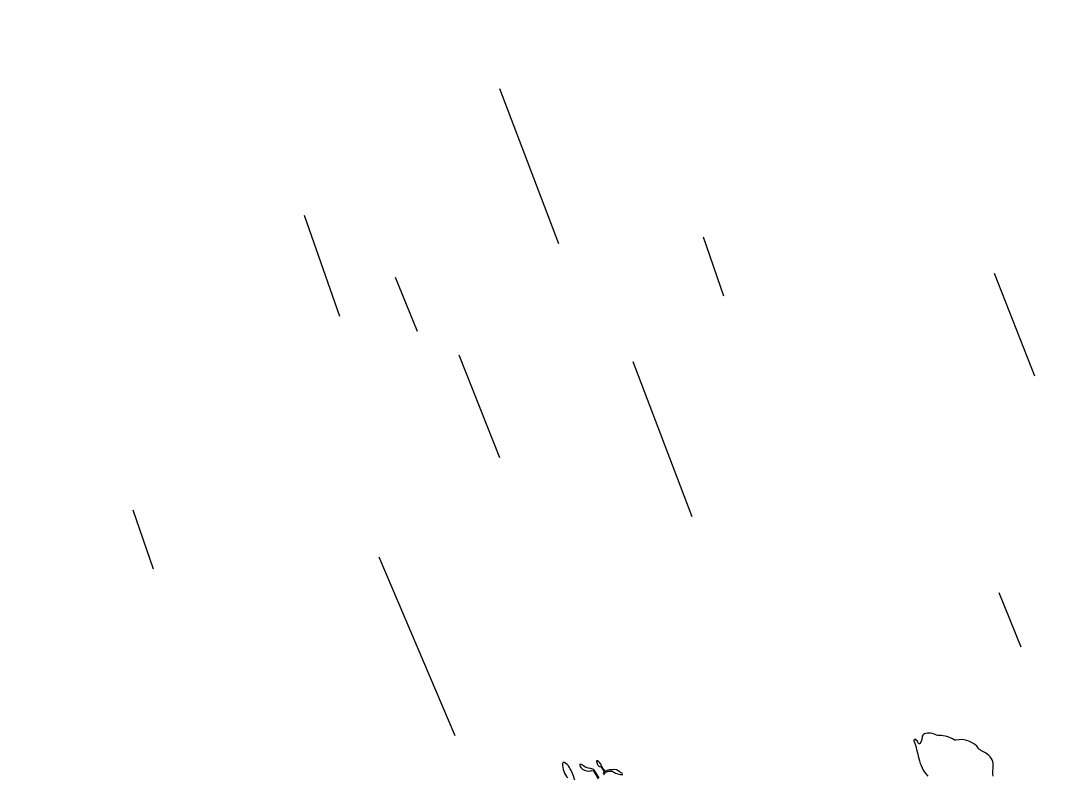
# Model space of a CAD drawing. Header units: millimetres. Extents: x 7 to 784, y -168 to 358.
# Drawn here: x 243.03 to 254.15, y 109.38 to 117.46 of the extents above; entities that cross this region are included whole.
import ezdxf

# ---------------------------------------------------------------- set-up
doc = ezdxf.new("R2010")
doc.units = ezdxf.units.MM
doc.layers.add('dwgmodels.com', color=250, linetype='Continuous')
doc.layers.add('wall', color=5, linetype='Continuous')

msp = doc.modelspace()

# ---------------------------------------------------------------- linework, layer by layer
at = {"color": 0}
msp.add_arc((223.31744, 157.44221), 97.37766, 305.9270425, 305.9270425, dxfattribs=at)
at = {"layer": 'dwgmodels.com', "color": 96}
for points in [[(253.46582, 109.34751, -0.09554899), (253.46546, 109.43038, 0.25266002), (253.4214, 109.56853, 0.09689983), (253.34181, 109.61999, -0.13963373), (253.31378, 109.64166, 0.29816744), (253.06585, 109.73388, -0.21111358), (253.04637, 109.73768, 0.17034318), (252.88591, 109.78232, -0.14703824), (252.85704, 109.78896, 0.2128787), (252.72895, 109.8016, 0.3238181), (252.70324, 109.76584, -0.17089573), (252.6794, 109.69748, -0.57188728), (252.66484, 109.69957, 0.11690498), (252.63588, 109.73994, 0.76682561), (252.61621, 109.72669, -0.03227631), (252.66794, 109.5366, 0.13564291), (252.76357, 109.34871, 0.13976433)], [(248.9763, 109.30586, 0.05937957), (248.91891, 109.44188, 0.14536419), (248.86533, 109.49324, 0.54750807), (248.8461, 109.48207, 0.19363225), (248.90028, 109.32887, 0.05531297)], [(249.23714, 109.33016), (249.19352, 109.40267, 0.08981434), (249.18489, 109.41403, 0.17466142), (249.15021, 109.42856, -0.10220845), (249.09841, 109.44204, -0.03433155), (249.04503, 109.47309, 0.77655732), (249.02972, 109.45952, 0.23452629), (249.10506, 109.40399, 0.07213142), (249.14027, 109.40291, 0.04092679), (249.15951, 109.40672, -0.34904878), (249.18278, 109.39703), (249.22654, 109.3178)], [(249.49143, 109.37625, -0.18205019), (249.45943, 109.39246, 0.27002664), (249.38297, 109.41623, -0.0683866), (249.36518, 109.41464, 0.1404451), (249.29958, 109.39914, 0.08865396), (249.2868, 109.42073, -0.06295501), (249.26963, 109.44662, -0.01561986), (249.26396, 109.45902, 0.14897577), (249.21992, 109.51205, 0.71077581), (249.20885, 109.50357, 0.03920428), (249.22542, 109.4641, 0.30110737), (249.25058, 109.45002, -0.30198925), (249.26057, 109.44441, 0.05184994), (249.28203, 109.41136, -0.38344922), (249.28002, 109.37308)], [(249.28579, 109.36051, 0.17890245), (249.30092, 109.38458, -0.23418685), (249.30563, 109.39057, -0.10779407), (249.3562, 109.40235, -0.14544759), (249.39044, 109.39269, 0.14970911), (249.491, 109.36524, 0.93265567)]]:
    msp.add_lwpolyline(points, format="xyb", dxfattribs=at)
at = {"layer": 'wall'}
for p, q in [((248.16783, 116.72769), (248.80043, 115.06486)), ((246.07328, 115.36929), (246.45284, 114.28484)), ((250.35481, 115.13716), (250.5717, 114.50456)), ((247.05003, 114.70337), (247.28499, 114.12273)), ((253.47513, 114.74818), (253.90891, 113.64566)), ((247.73405, 113.87197), (248.16783, 112.76944)), ((249.59849, 113.7974), (250.23108, 112.13457)), ((244.23593, 112.20687), (244.45282, 111.57427)), ((246.87476, 111.70079), (247.6881, 109.78493)), ((253.52862, 111.31769), (253.76359, 110.73706))]:
    msp.add_line(p, q, dxfattribs=at)

doc.saveas('drawing.dxf')
